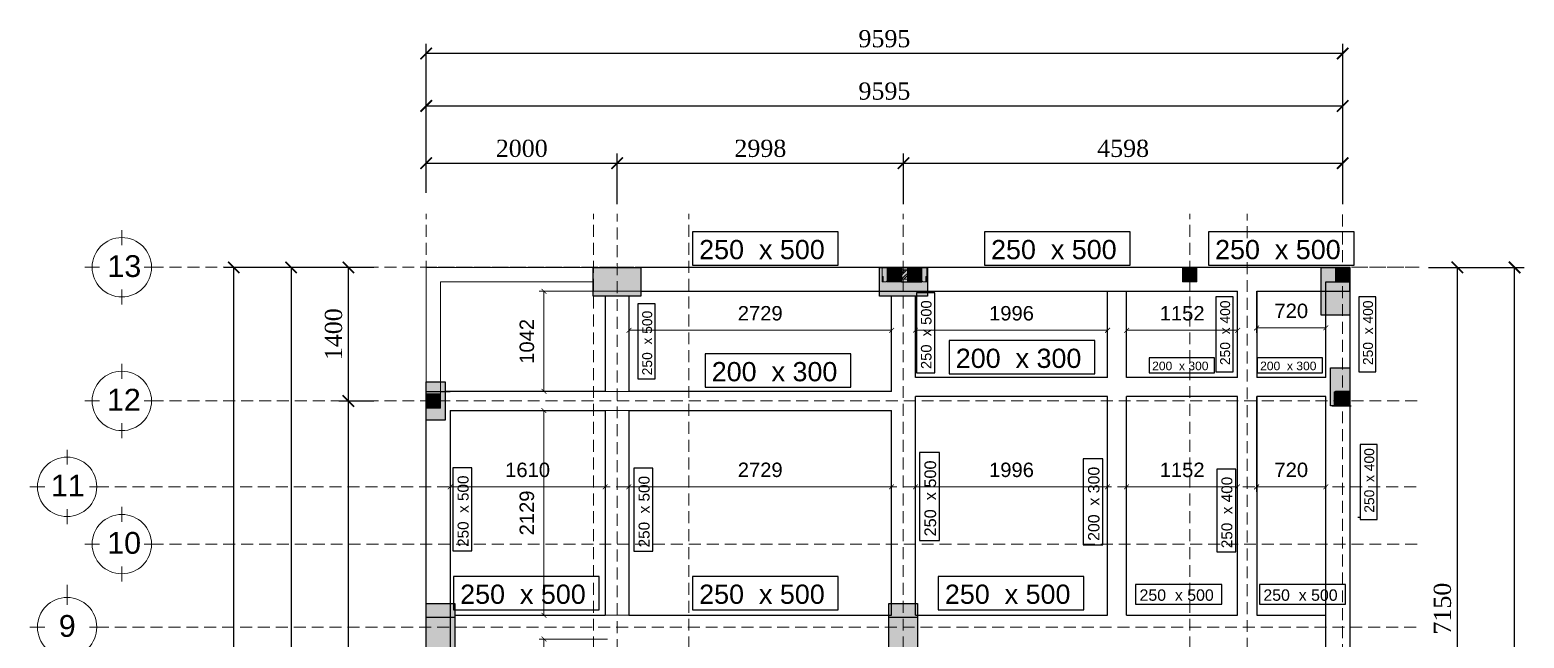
# Model space of a CAD drawing. Header units: millimetres. Extents: x 22 to 15548, y 16 to 26931.
# Drawn here: x 22 to 15548, y 20582 to 26907 of the extents above; entities that cross this region are included whole.
import ezdxf

# ---------------------------------------------------------------- set-up
doc = ezdxf.new("R2010")
doc.units = ezdxf.units.MM
doc.header["$MEASUREMENT"] = 0
doc.linetypes.add('HIDDEN2', pattern=[0.1875, 0.125, -0.0625])
doc.linetypes.add('SLD-Solid', pattern=[0])
for name, color, linetype, lineweight in [('09-Arsiran', 8, 'Continuous', 5), ('28-Arsiran', 252, 'Continuous', 5), ('8', 8, 'Continuous', 5), ('AS', 8, 'HIDDEN2', 5), ('DIM', 1, 'Continuous', 5), ('DINDING', 1, 'Continuous', 20), ('DOOR OPENING', 4, 'SLD-Solid', 5), ('HATCH', 8, 'Continuous', 5), ('KOL', 5, 'Continuous', 18)]:
    doc.layers.add(name, color=color, linetype=linetype, lineweight=lineweight)
doc.layers.add('Balok', color=6, linetype='Continuous')
doc.layers.add('WALL', color=255, linetype='Continuous')
doc.styles.get("Standard").update_dxf_attribs({"font": 'arial.ttf'})
doc.styles.add('style2', font='times.ttf', dxfattribs={"height": 0.18})
doc.dimstyles.new('DIM100', dxfattribs={"dimscale": 0, "dimtxt": 150, "dimasz": 50, "dimexe": 50, "dimexo": 0, "dimgap": 100, "dimtad": 1, "dimtoh": 1, "dimdec": 0, "dimdsep": 46, "dimtxsty": 'Standard', "dimblk": 'ARCHTICK', "dimcen": 1, "dimclrd": 1, "dimclre": 1, "dimadec": 0, "dimazin": 0, "dimtfac": 250, "dimtdec": 0, "dimtix": 1, "dimtmove": 0, "dimatfit": 3, "dimldrblk": 'DOT', "dimfxl": 150, "dimtolj": 1, "dimtzin": 0, "dimlwd": 5, "dimlwe": 5, "dimarcsym": 0})
doc.dimstyles.new('ISO-25', dxfattribs={"dimtxt": 0.18, "dimasz": 0.12, "dimexe": 0.1, "dimexo": 0.1, "dimgap": 0.0625, "dimtad": 1, "dimtoh": 1, "dimdec": 0, "dimlfac": 1000, "dimtxsty": 'style2', "dimblk": 'ARCHTICK', "dimcen": 0.15, "dimclrd": 1, "dimclre": 1, "dimclrt": 4, "dimadec": 0, "dimazin": 0, "dimtfac": 1, "dimtdec": 0, "dimtmove": 0, "dimatfit": 3, "dimldrblk": 'OBLIQUE', "dimfxl": 1, "dimarcsym": 0})
pattern_1 = [(0, (0, 0), (0, 6.985), [5.08, -1.905]), (90, (0, 0), (-6.985, 4e-16), [5.08, -1.905])]

# ---------------------------------------------------------------- blocks, each defined once
blk = doc.blocks.new('KOLOM PRAKTIS')
at = {"layer": 'HATCH'}
h = blk.add_hatch(color=256, dxfattribs=at)
h.dxf.hatch_style = 1
h.paths.add_polyline_path([(-75, 75), (-75, -75), (75, -75), (75, 75)])
at = {"layer": 'KOL'}
blk.add_lwpolyline([(-75, -75), (75, -75), (75, 75), (-75, 75)], close=True, dxfattribs=at)
blk = doc.blocks.new('KSK 3A')
at = {"layer": 'DOOR OPENING', "linetype": 'Continuous'}
blk.add_line((0, 0), (0, 150), dxfattribs=at)
blk.add_lwpolyline([(50, 95), (40, 95), (40, 150), (5, 150), (5, 145), (0, 145), (0, 5), (5, 5), (5, 0), (50, 0)], close=True, dxfattribs=at)
blk = doc.blocks.new('_ArchTick')
at = {"color": 0, "linetype": 'ByBlock', "const_width": 0.15}
blk.add_lwpolyline([(-0.5, -0.5), (0.5, 0.5)], dxfattribs=at)
blk = doc.blocks.new('*D14')
at = {"layer": 'Defpoints', "color": 0, "transparency": 16777216}
for p in [(294.369, 168.872), (294.369, 161.722), (294.769, 161.722)]:
    blk.add_point(p, dxfattribs=at)
at = {"layer": 'DIM', "color": 1, "lineweight": -2, "transparency": 16777216}
for p, q in [((294.469, 168.872), (294.869, 168.872)), ((294.769, 168.872), (294.769, 161.722)), ((294.469, 161.722), (294.869, 161.722))]:
    blk.add_line(p, q, dxfattribs=at)
at = {"layer": 'DIM', "color": 1, "lineweight": -2, "transparency": 16777216, "xscale": 0.12, "yscale": 0.12, "zscale": 0.12}
for p, rotation in [((294.769, 168.872), 90), ((294.769, 161.722), 270)]:
    blk.add_blockref('_ArchTick', p, dxfattribs=dict(at, rotation=rotation))
at = {"layer": 'DIM', "color": 4, "transparency": 16777216, "insert": (294.614, 165.297), "char_height": 0.18, "attachment_point": 5, "rotation": 90, "style": 'style2'}
blk.add_mtext('7150', dxfattribs=at)
blk = doc.blocks.new('_Oblique')
at = {"color": 0, "linetype": 'ByBlock', "lineweight": -2}
blk.add_line((-0.5, -0.5), (0.5, 0.5), dxfattribs=at)
blk = doc.blocks.new('*D25')
at = {"layer": 'Defpoints', "color": 0, "transparency": 16777216}
for p in [(294.769, 168.872), (295.369, 168.872), (294.769, 151.072)]:
    blk.add_point(p, dxfattribs=at)
at = {"layer": 'DIM', "color": 1, "lineweight": -2, "transparency": 16777216}
for p, q in [((294.869, 168.872), (295.469, 168.872)), ((295.369, 151.072), (295.369, 168.872)), ((294.869, 151.072), (295.469, 151.072))]:
    blk.add_line(p, q, dxfattribs=at)
at = {"layer": 'DIM', "color": 1, "lineweight": -2, "transparency": 16777216, "xscale": 0.12, "yscale": 0.12, "zscale": 0.12}
for p, rotation in [((295.369, 168.872), 90), ((295.369, 151.072), 270)]:
    blk.add_blockref('_ArchTick', p, dxfattribs=dict(at, rotation=rotation))
at = {"layer": 'DIM', "color": 4, "transparency": 16777216, "insert": (295.214, 159.972), "char_height": 0.18, "attachment_point": 5, "rotation": 90, "style": 'style2'}
blk.add_mtext('17800', dxfattribs=at)
blk = doc.blocks.new('*D30')
at = {"layer": 'Defpoints', "color": 0, "transparency": 16777216}
for p in [(283.159, 167.472), (283.524, 167.472), (283.497, 161.722)]:
    blk.add_point(p, dxfattribs=at)
at = {"layer": 'DIM', "color": 1, "lineweight": -2, "transparency": 16777216}
for p, q in [((283.424, 167.472), (283.059, 167.472)), ((283.159, 161.722), (283.159, 167.472)), ((283.397, 161.722), (283.059, 161.722))]:
    blk.add_line(p, q, dxfattribs=at)
at = {"layer": 'DIM', "color": 1, "lineweight": -2, "transparency": 16777216, "xscale": 0.12, "yscale": 0.12, "zscale": 0.12}
for p, rotation in [((283.159, 167.472), 90), ((283.159, 161.722), 270)]:
    blk.add_blockref('_ArchTick', p, dxfattribs=dict(at, rotation=rotation))
at = {"layer": 'DIM', "color": 4, "transparency": 16777216, "insert": (283.004, 164.597), "char_height": 0.18, "attachment_point": 5, "rotation": 90, "style": 'style2'}
blk.add_mtext('5750', dxfattribs=at)
blk = doc.blocks.new('*D31')
at = {"layer": 'Defpoints', "color": 0, "transparency": 16777216}
for p in [(283.159, 168.872), (283.524, 168.872), (283.259, 167.472)]:
    blk.add_point(p, dxfattribs=at)
at = {"layer": 'DIM', "color": 1, "lineweight": -2, "transparency": 16777216}
for p, q in [((283.424, 168.872), (283.059, 168.872)), ((283.159, 167.472), (283.159, 168.872)), ((283.159, 167.472), (283.059, 167.472))]:
    blk.add_line(p, q, dxfattribs=at)
at = {"layer": 'DIM', "color": 1, "lineweight": -2, "transparency": 16777216, "xscale": 0.12, "yscale": 0.12, "zscale": 0.12}
for p, rotation in [((283.159, 168.872), 90), ((283.159, 167.472), 270)]:
    blk.add_blockref('_ArchTick', p, dxfattribs=dict(at, rotation=rotation))
at = {"layer": 'DIM', "color": 4, "transparency": 16777216, "insert": (283.004, 168.172), "char_height": 0.18, "attachment_point": 5, "rotation": 90, "style": 'style2'}
blk.add_mtext('1400', dxfattribs=at)
blk = doc.blocks.new('*D32')
at = {"layer": 'Defpoints', "color": 0, "transparency": 16777216}
for p in [(283.159, 168.872), (282.559, 155.722), (283.159, 155.722)]:
    blk.add_point(p, dxfattribs=at)
at = {"layer": 'DIM', "color": 1, "lineweight": -2, "transparency": 16777216}
for p, q in [((283.059, 168.872), (282.459, 168.872)), ((282.559, 168.872), (282.559, 155.722)), ((283.059, 155.722), (282.459, 155.722))]:
    blk.add_line(p, q, dxfattribs=at)
at = {"layer": 'DIM', "color": 1, "lineweight": -2, "transparency": 16777216, "xscale": 0.12, "yscale": 0.12, "zscale": 0.12}
for p, rotation in [((282.559, 168.872), 90), ((282.559, 155.722), 270)]:
    blk.add_blockref('_ArchTick', p, dxfattribs=dict(at, rotation=rotation))
at = {"layer": 'DIM', "color": 4, "transparency": 16777216, "insert": (282.404, 162.297), "char_height": 0.18, "attachment_point": 5, "rotation": 90, "style": 'style2'}
blk.add_mtext('13150', dxfattribs=at)
blk = doc.blocks.new('*D33')
at = {"layer": 'Defpoints', "color": 0, "transparency": 16777216}
for p in [(281.959, 168.872), (282.559, 168.872), (282.559, 151.072)]:
    blk.add_point(p, dxfattribs=at)
at = {"layer": 'DIM', "color": 1, "lineweight": -2, "transparency": 16777216}
for p, q in [((282.459, 168.872), (281.859, 168.872)), ((281.959, 151.072), (281.959, 168.872)), ((282.459, 151.072), (281.859, 151.072))]:
    blk.add_line(p, q, dxfattribs=at)
at = {"layer": 'DIM', "color": 1, "lineweight": -2, "transparency": 16777216, "xscale": 0.12, "yscale": 0.12, "zscale": 0.12}
for p, rotation in [((281.959, 168.872), 90), ((281.959, 151.072), 270)]:
    blk.add_blockref('_ArchTick', p, dxfattribs=dict(at, rotation=rotation))
at = {"layer": 'DIM', "color": 4, "transparency": 16777216, "insert": (281.804, 159.972), "char_height": 0.18, "attachment_point": 5, "rotation": 90, "style": 'style2'}
blk.add_mtext('17800', dxfattribs=at)
blk = doc.blocks.new('*D34')
at = {"layer": 'Defpoints', "color": 0, "transparency": 16777216}
for p in [(285.974, 169.964), (283.974, 169.553), (285.974, 169.434)]:
    blk.add_point(p, dxfattribs=at)
at = {"layer": 'DIM', "color": 1, "lineweight": -2, "transparency": 16777216}
for p, q in [((283.974, 169.653), (283.974, 170.064)), ((285.974, 169.534), (285.974, 170.064)), ((283.974, 169.964), (285.974, 169.964))]:
    blk.add_line(p, q, dxfattribs=at)
at = {"layer": 'DIM', "color": 1, "lineweight": -2, "transparency": 16777216, "xscale": 0.12, "yscale": 0.12, "zscale": 0.12, "rotation": 180}
blk.add_blockref('_ArchTick', (283.974, 169.964), dxfattribs=at)
at = {"layer": 'DIM', "color": 1, "lineweight": -2, "transparency": 16777216, "xscale": 0.12, "yscale": 0.12, "zscale": 0.12}
blk.add_blockref('_ArchTick', (285.974, 169.964), dxfattribs=at)
at = {"layer": 'DIM', "color": 4, "transparency": 16777216, "insert": (284.974, 170.118), "char_height": 0.18, "attachment_point": 5, "style": 'style2'}
blk.add_mtext('2000', dxfattribs=at)
blk = doc.blocks.new('*D35')
at = {"layer": 'Defpoints', "color": 0, "transparency": 16777216}
for p in [(288.971, 169.964), (285.974, 169.434), (288.971, 169.434)]:
    blk.add_point(p, dxfattribs=at)
at = {"layer": 'DIM', "color": 1, "lineweight": -2, "transparency": 16777216}
for p, q in [((285.974, 169.534), (285.974, 170.064)), ((288.971, 169.534), (288.971, 170.064)), ((285.974, 169.964), (288.971, 169.964))]:
    blk.add_line(p, q, dxfattribs=at)
at = {"layer": 'DIM', "color": 1, "lineweight": -2, "transparency": 16777216, "xscale": 0.12, "yscale": 0.12, "zscale": 0.12, "rotation": 180}
blk.add_blockref('_ArchTick', (285.974, 169.964), dxfattribs=at)
at = {"layer": 'DIM', "color": 1, "lineweight": -2, "transparency": 16777216, "xscale": 0.12, "yscale": 0.12, "zscale": 0.12}
blk.add_blockref('_ArchTick', (288.971, 169.964), dxfattribs=at)
at = {"layer": 'DIM', "color": 4, "transparency": 16777216, "insert": (287.472, 170.118), "char_height": 0.18, "attachment_point": 5, "style": 'style2'}
blk.add_mtext('2998', dxfattribs=at)
blk = doc.blocks.new('*D36')
at = {"layer": 'Defpoints', "color": 0, "transparency": 16777216}
for p in [(293.569, 169.964), (288.971, 169.434), (293.569, 169.434)]:
    blk.add_point(p, dxfattribs=at)
at = {"layer": 'DIM', "color": 1, "lineweight": -2, "transparency": 16777216}
for p, q in [((288.971, 169.534), (288.971, 170.064)), ((293.569, 169.534), (293.569, 170.064)), ((288.971, 169.964), (293.569, 169.964))]:
    blk.add_line(p, q, dxfattribs=at)
at = {"layer": 'DIM', "color": 1, "lineweight": -2, "transparency": 16777216, "xscale": 0.12, "yscale": 0.12, "zscale": 0.12, "rotation": 180}
blk.add_blockref('_ArchTick', (288.971, 169.964), dxfattribs=at)
at = {"layer": 'DIM', "color": 1, "lineweight": -2, "transparency": 16777216, "xscale": 0.12, "yscale": 0.12, "zscale": 0.12}
blk.add_blockref('_ArchTick', (293.569, 169.964), dxfattribs=at)
at = {"layer": 'DIM', "color": 4, "transparency": 16777216, "insert": (291.27, 170.118), "char_height": 0.18, "attachment_point": 5, "style": 'style2'}
blk.add_mtext('4598', dxfattribs=at)
blk = doc.blocks.new('*D37')
at = {"layer": 'Defpoints', "color": 0, "transparency": 16777216}
for p in [(293.569, 170.564), (283.974, 169.964), (293.569, 169.964)]:
    blk.add_point(p, dxfattribs=at)
at = {"layer": 'DIM', "color": 1, "lineweight": -2, "transparency": 16777216}
for p, q in [((283.974, 170.064), (283.974, 170.664)), ((283.974, 170.564), (293.569, 170.564)), ((293.569, 170.064), (293.569, 170.664))]:
    blk.add_line(p, q, dxfattribs=at)
at = {"layer": 'DIM', "color": 1, "lineweight": -2, "transparency": 16777216, "xscale": 0.12, "yscale": 0.12, "zscale": 0.12, "rotation": 180}
blk.add_blockref('_ArchTick', (283.974, 170.564), dxfattribs=at)
at = {"layer": 'DIM', "color": 1, "lineweight": -2, "transparency": 16777216, "xscale": 0.12, "yscale": 0.12, "zscale": 0.12}
blk.add_blockref('_ArchTick', (293.569, 170.564), dxfattribs=at)
at = {"layer": 'DIM', "color": 4, "transparency": 16777216, "insert": (288.771, 170.718), "char_height": 0.18, "attachment_point": 5, "style": 'style2'}
blk.add_mtext('9595', dxfattribs=at)
blk = doc.blocks.new('*D38')
at = {"layer": 'Defpoints', "color": 0, "transparency": 16777216}
for p in [(283.974, 171.113), (283.974, 170.564), (293.569, 170.564)]:
    blk.add_point(p, dxfattribs=at)
at = {"layer": 'DIM', "color": 1, "lineweight": -2, "transparency": 16777216}
for p, q in [((283.974, 170.664), (283.974, 171.213)), ((293.569, 170.664), (293.569, 171.213)), ((293.569, 171.113), (283.974, 171.113))]:
    blk.add_line(p, q, dxfattribs=at)
at = {"layer": 'DIM', "color": 1, "lineweight": -2, "transparency": 16777216, "xscale": 0.12, "yscale": 0.12, "zscale": 0.12, "rotation": 180}
blk.add_blockref('_ArchTick', (283.974, 171.113), dxfattribs=at)
at = {"layer": 'DIM', "color": 1, "lineweight": -2, "transparency": 16777216, "xscale": 0.12, "yscale": 0.12, "zscale": 0.12}
blk.add_blockref('_ArchTick', (293.569, 171.113), dxfattribs=at)
at = {"layer": 'DIM', "color": 4, "transparency": 16777216, "insert": (288.771, 171.267), "char_height": 0.18, "attachment_point": 5, "style": 'style2'}
blk.add_mtext('9595', dxfattribs=at)
blk = doc.blocks.new('as2')
at = {"layer": '09-Arsiran'}
for p, q in [((242.633, 163.367), (242.633, 163.211)), ((242.244, 162.978), (242.4, 162.978)), ((242.867, 162.978), (243.022, 162.978)), ((242.633, 162.744), (242.633, 162.588)), ((242.633, 161.967), (242.633, 161.811)), ((242.244, 161.578), (242.4, 161.578)), ((242.867, 161.578), (243.022, 161.578)), ((242.633, 161.344), (242.633, 161.188)), ((242.06, 161.067), (242.06, 160.911)), ((241.67, 160.678), (241.826, 160.678)), ((242.293, 160.678), (242.449, 160.678)), ((242.06, 160.444), (242.06, 160.288)), ((242.633, 160.467), (242.633, 160.311)), ((242.244, 160.078), (242.4, 160.078)), ((242.867, 160.078), (243.022, 160.078)), ((242.633, 159.844), (242.633, 159.688)), ((242.06, 159.651), (242.06, 159.496)), ((242.06, 159.597), (242.06, 159.441)), ((241.67, 159.208), (241.826, 159.208)), ((242.293, 159.208), (242.449, 159.208))]:
    blk.add_line(p, q, dxfattribs=at)
for centre in [(242.633, 162.978), (242.633, 161.578), (242.06, 160.678), (242.633, 160.078), (242.06, 159.208)]:
    blk.add_circle(centre, 0.311, dxfattribs=at)
at = {"layer": 'AS'}
for p, q in [((245.82, 142.109), (245.82, 163.539)), ((247.57, 142.109), (247.57, 163.539)), ((247.82, 142.271), (247.82, 163.539)), ((248.57, 142.109), (248.57, 163.539)), ((250.815, 142.109), (250.815, 163.539)), ((253.815, 142.109), (253.815, 163.539)), ((254.415, 141.72), (254.415, 163.539)), ((255.415, 142.031), (255.415, 163.539)), ((242.945, 162.978), (256.215, 162.978)), ((245.805, 162.978), (256.215, 162.978)), ((242.945, 161.578), (256.215, 161.578)), ((242.371, 160.678), (256.215, 160.678)), ((242.945, 160.078), (256.215, 160.078)), ((242.371, 159.208), (256.215, 159.208))]:
    blk.add_line(p, q, dxfattribs=at)
at = {"layer": '09-Arsiran', "color": 2, "attachment_point": 1}
for s, insert, char_height in [('13', (242.482, 163.105), 0.2281), ('12', (242.477, 161.705), 0.2281), ('11', (241.89, 160.805), 0.2281), ('10', (242.48, 160.205), 0.2281), ('9', (241.973, 159.335), 0.228)]:
    blk.add_mtext_dynamic_manual_height_columns(s, width=0.05426, gutter_width=1.14, heights=[0], dxfattribs=dict(at, insert=insert, char_height=char_height))
blk = doc.blocks.new('k4')
at = {"true_color": 0x636466}
h = blk.add_hatch(dxfattribs=at)
h.set_pattern_fill('ANGLE', color=251)
h.set_pattern_definition(pattern_1)
h.paths.add_polyline_path([(210.558, -20.392), (210.358, -20.392), (210.358, -20.792), (210.558, -20.792)])
h = blk.add_hatch(color=251, dxfattribs=at)
h.dxf.hatch_style = 1
h.paths.add_polyline_path([(210.558, -20.594), (210.358, -20.594), (210.358, -20.792), (210.558, -20.792)])
h.paths.add_polyline_path([(210.558, -20.392), (210.358, -20.392), (210.358, -20.594), (210.558, -20.594)])
for p, q in [((210.358, -20.392), (210.558, -20.392)), ((210.558, -20.392), (210.558, -20.792)), ((210.558, -20.792), (210.358, -20.792))]:
    blk.add_line(p, q)
blk.add_lwpolyline([(210.358, -20.392), (210.558, -20.392), (210.558, -20.792), (210.358, -20.792)], close=True)
blk = doc.blocks.new('kolom1')
at = {"true_color": 0x636466}
h = blk.add_hatch(dxfattribs=at)
h.set_pattern_fill('ANGLE', color=251)
h.set_pattern_definition(pattern_1)
h.paths.add_polyline_path([(201.312, -20.514), (201.612, -20.514), (201.612, -20.014), (201.312, -20.014)])
h = blk.add_hatch(color=251, dxfattribs=at)
h.dxf.hatch_style = 1
h.paths.add_polyline_path([(201.612, -20.014), (201.312, -20.014), (201.312, -20.514), (201.612, -20.514)])
blk.add_lwpolyline([(201.612, -20.014), (201.612, -20.514), (201.312, -20.514), (201.312, -20.014)], close=True)
blk = doc.blocks.new('KL3')
at = {"true_color": 0x636466}
h = blk.add_hatch(color=251, dxfattribs=at)
h.dxf.hatch_style = 1
h.paths.add_polyline_path([(349.253, -321.782), (349.103, -321.782), (349.103, -322.082), (349.253, -322.082)])
at = {"color": 244, "lineweight": -2, "true_color": 0x991b1e}
blk.add_line((357.173, -307.682), (357.173, -307.682), dxfattribs=at)
blk.add_lwpolyline([(349.103, -321.782), (349.253, -321.782), (349.253, -322.082), (349.103, -322.082)], close=True)
for p, rotation in [((371.364, -105.971), 270), ((374.364, -105.971), 270), ((374.364, -112.971), 270), ((555.574, -336.896), 180), ((374.364, -118.896), 270), ((377.361, -118.896), 270)]:
    blk.add_blockref('kolom1', p, dxfattribs=dict(rotation=rotation))
for name, p in [('kolom1', (157.161, -287.269)), ('k4', (148.214, -287.942)), ('k4', (138.744, -288.09)), ('kolom1', (147.791, -290.789)), ('kolom1', (152.636, -290.789)), ('k4', (148.214, -292.662)), ('kolom1', (147.791, -294.169)), ('kolom1', (157.161, -294.169)), ('kolom1', (155.636, -296.369)), ('kolom1', (147.791, -300.169))]:
    blk.add_blockref(name, p)
blk = doc.blocks.new('*D58')
at = {"color": 1, "lineweight": 5, "transparency": 16777216}
for p, q in [((9224, 24140), (9224, 23733)), ((11220, 24189), (11220, 23733)), ((9224, 23783), (11220, 23783))]:
    blk.add_line(p, q, dxfattribs=at)
at = {"layer": 'Defpoints', "color": 0, "transparency": 16777216}
for p in [(9224, 24140), (11220, 24189), (11220, 23783)]:
    blk.add_point(p, dxfattribs=at)
at = {"color": 1, "lineweight": 5, "transparency": 16777216, "xscale": 50, "yscale": 50, "zscale": 50, "rotation": 180}
blk.add_blockref('_ArchTick', (9224, 23783), dxfattribs=at)
at = {"color": 1, "lineweight": 5, "transparency": 16777216, "xscale": 50, "yscale": 50, "zscale": 50}
blk.add_blockref('_ArchTick', (11220, 23783), dxfattribs=at)
at = {"color": 0, "transparency": 16777216, "insert": (10222, 23959), "char_height": 150, "attachment_point": 5}
blk.add_mtext('\\A1;1996', dxfattribs=at)
blk = doc.blocks.new('_DOT')
at = {"color": 0, "linetype": 'ByBlock'}
blk.add_line((-0.5, 0), (-1, 0), dxfattribs=at)
at = {"color": 0, "linetype": 'ByBlock', "const_width": 0.5}
blk.add_lwpolyline([(-0.25, 0, 1), (0.25, 0, 1)], format="xyb", close=True, dxfattribs=at)
blk = doc.blocks.new('*D59')
at = {"color": 1, "lineweight": 5, "transparency": 16777216}
for p, q in [((11418, 24189), (11418, 23733)), ((12571, 24189), (12571, 23733)), ((11418, 23783), (12571, 23783))]:
    blk.add_line(p, q, dxfattribs=at)
at = {"layer": 'Defpoints', "color": 0, "transparency": 16777216}
for p in [(11418, 24189), (12571, 24189), (12571, 23783)]:
    blk.add_point(p, dxfattribs=at)
at = {"color": 1, "lineweight": 5, "transparency": 16777216, "xscale": 50, "yscale": 50, "zscale": 50, "rotation": 180}
blk.add_blockref('_ArchTick', (11418, 23783), dxfattribs=at)
at = {"color": 1, "lineweight": 5, "transparency": 16777216, "xscale": 50, "yscale": 50, "zscale": 50}
blk.add_blockref('_ArchTick', (12571, 23783), dxfattribs=at)
at = {"color": 0, "transparency": 16777216, "insert": (11995, 23959), "char_height": 150, "attachment_point": 5}
blk.add_mtext('\\A1;1152', dxfattribs=at)
blk = doc.blocks.new('*D60')
at = {"color": 1, "lineweight": 5, "transparency": 16777216}
for p, q in [((12769, 24189), (12769, 23758)), ((13489, 23941), (13489, 23758)), ((12769, 23808), (13489, 23808))]:
    blk.add_line(p, q, dxfattribs=at)
at = {"layer": 'Defpoints', "color": 0, "transparency": 16777216}
for p in [(12769, 24189), (13489, 23941), (13489, 23808)]:
    blk.add_point(p, dxfattribs=at)
at = {"color": 1, "lineweight": 5, "transparency": 16777216, "xscale": 50, "yscale": 50, "zscale": 50, "rotation": 180}
blk.add_blockref('_ArchTick', (12769, 23808), dxfattribs=at)
at = {"color": 1, "lineweight": 5, "transparency": 16777216, "xscale": 50, "yscale": 50, "zscale": 50}
blk.add_blockref('_ArchTick', (13489, 23808), dxfattribs=at)
at = {"color": 0, "transparency": 16777216, "insert": (13129, 23984), "char_height": 150, "attachment_point": 5}
blk.add_mtext('\\A1;720', dxfattribs=at)
blk = doc.blocks.new('*D61')
at = {"color": 1, "lineweight": 5, "transparency": 16777216}
for p, q in [((6247, 24140), (6247, 23733)), ((8976, 24140), (8976, 23733)), ((6247, 23783), (8976, 23783))]:
    blk.add_line(p, q, dxfattribs=at)
at = {"layer": 'Defpoints', "color": 0, "transparency": 16777216}
for p in [(6247, 24140), (8976, 24140), (8976, 23783)]:
    blk.add_point(p, dxfattribs=at)
at = {"color": 1, "lineweight": 5, "transparency": 16777216, "xscale": 50, "yscale": 50, "zscale": 50, "rotation": 180}
blk.add_blockref('_ArchTick', (6247, 23783), dxfattribs=at)
at = {"color": 1, "lineweight": 5, "transparency": 16777216, "xscale": 50, "yscale": 50, "zscale": 50}
blk.add_blockref('_ArchTick', (8976, 23783), dxfattribs=at)
at = {"color": 0, "transparency": 16777216, "insert": (7611, 23959), "char_height": 150, "attachment_point": 5}
blk.add_mtext('\\A1;2729', dxfattribs=at)
blk = doc.blocks.new('*D62')
at = {"color": 1, "lineweight": 5, "transparency": 16777216}
for p, q in [((4388, 22949), (4388, 22105)), ((5999, 22949), (5999, 22105)), ((4388, 22155), (5999, 22155))]:
    blk.add_line(p, q, dxfattribs=at)
at = {"layer": 'Defpoints', "color": 0, "transparency": 16777216}
for p in [(4388, 22949), (5999, 22949), (5999, 22155)]:
    blk.add_point(p, dxfattribs=at)
at = {"color": 1, "lineweight": 5, "transparency": 16777216, "xscale": 50, "yscale": 50, "zscale": 50, "rotation": 180}
blk.add_blockref('_ArchTick', (4388, 22155), dxfattribs=at)
at = {"color": 1, "lineweight": 5, "transparency": 16777216, "xscale": 50, "yscale": 50, "zscale": 50}
blk.add_blockref('_ArchTick', (5999, 22155), dxfattribs=at)
at = {"color": 0, "transparency": 16777216, "insert": (5194, 22331), "char_height": 150, "attachment_point": 5}
blk.add_mtext('\\A1;1610', dxfattribs=at)
blk = doc.blocks.new('*D63')
at = {"color": 1, "lineweight": 5, "transparency": 16777216}
for p, q in [((6247, 22949), (6247, 22105)), ((8976, 22949), (8976, 22105)), ((6247, 22155), (8976, 22155))]:
    blk.add_line(p, q, dxfattribs=at)
at = {"layer": 'Defpoints', "color": 0, "transparency": 16777216}
for p in [(6247, 22949), (8976, 22949), (8976, 22155)]:
    blk.add_point(p, dxfattribs=at)
at = {"color": 1, "lineweight": 5, "transparency": 16777216, "xscale": 50, "yscale": 50, "zscale": 50, "rotation": 180}
blk.add_blockref('_ArchTick', (6247, 22155), dxfattribs=at)
at = {"color": 1, "lineweight": 5, "transparency": 16777216, "xscale": 50, "yscale": 50, "zscale": 50}
blk.add_blockref('_ArchTick', (8976, 22155), dxfattribs=at)
at = {"color": 0, "transparency": 16777216, "insert": (7611, 22331), "char_height": 150, "attachment_point": 5}
blk.add_mtext('\\A1;2729', dxfattribs=at)
blk = doc.blocks.new('*D64')
at = {"color": 1, "lineweight": 5, "transparency": 16777216}
for p, q in [((9224, 23095), (9224, 22105)), ((11220, 23095), (11220, 22105)), ((9224, 22155), (11220, 22155))]:
    blk.add_line(p, q, dxfattribs=at)
at = {"layer": 'Defpoints', "color": 0, "transparency": 16777216}
for p in [(9224, 23095), (11220, 23095), (11220, 22155)]:
    blk.add_point(p, dxfattribs=at)
at = {"color": 1, "lineweight": 5, "transparency": 16777216, "xscale": 50, "yscale": 50, "zscale": 50, "rotation": 180}
blk.add_blockref('_ArchTick', (9224, 22155), dxfattribs=at)
at = {"color": 1, "lineweight": 5, "transparency": 16777216, "xscale": 50, "yscale": 50, "zscale": 50}
blk.add_blockref('_ArchTick', (11220, 22155), dxfattribs=at)
at = {"color": 0, "transparency": 16777216, "insert": (10222, 22331), "char_height": 150, "attachment_point": 5}
blk.add_mtext('\\A1;1996', dxfattribs=at)
blk = doc.blocks.new('*D65')
at = {"color": 1, "lineweight": 5, "transparency": 16777216}
for p, q in [((11418, 23095), (11418, 22105)), ((12571, 23095), (12571, 22105)), ((11418, 22155), (12571, 22155))]:
    blk.add_line(p, q, dxfattribs=at)
at = {"layer": 'Defpoints', "color": 0, "transparency": 16777216}
for p in [(11418, 23095), (12571, 23095), (12571, 22155)]:
    blk.add_point(p, dxfattribs=at)
at = {"color": 1, "lineweight": 5, "transparency": 16777216, "xscale": 50, "yscale": 50, "zscale": 50, "rotation": 180}
blk.add_blockref('_ArchTick', (11418, 22155), dxfattribs=at)
at = {"color": 1, "lineweight": 5, "transparency": 16777216, "xscale": 50, "yscale": 50, "zscale": 50}
blk.add_blockref('_ArchTick', (12571, 22155), dxfattribs=at)
at = {"color": 0, "transparency": 16777216, "insert": (11995, 22331), "char_height": 150, "attachment_point": 5}
blk.add_mtext('\\A1;1152', dxfattribs=at)
blk = doc.blocks.new('*D66')
at = {"color": 1, "lineweight": 5, "transparency": 16777216}
for p, q in [((12769, 23095), (12769, 22105)), ((13489, 23095), (13489, 22105)), ((12769, 22155), (13489, 22155))]:
    blk.add_line(p, q, dxfattribs=at)
at = {"layer": 'Defpoints', "color": 0, "transparency": 16777216}
for p in [(12769, 23095), (13489, 23095), (13489, 22155)]:
    blk.add_point(p, dxfattribs=at)
at = {"color": 1, "lineweight": 5, "transparency": 16777216, "xscale": 50, "yscale": 50, "zscale": 50, "rotation": 180}
blk.add_blockref('_ArchTick', (12769, 22155), dxfattribs=at)
at = {"color": 1, "lineweight": 5, "transparency": 16777216, "xscale": 50, "yscale": 50, "zscale": 50}
blk.add_blockref('_ArchTick', (13489, 22155), dxfattribs=at)
at = {"color": 0, "transparency": 16777216, "insert": (13129, 22331), "char_height": 150, "attachment_point": 5}
blk.add_mtext('\\A1;720', dxfattribs=at)
blk = doc.blocks.new('*D67')
at = {"color": 1, "lineweight": 5, "transparency": 16777216}
for p, q in [((6371, 24189), (5314, 24189)), ((5364, 24189), (5364, 23147)), ((6371, 23147), (5314, 23147))]:
    blk.add_line(p, q, dxfattribs=at)
at = {"layer": 'Defpoints', "color": 0, "transparency": 16777216}
for p in [(6371, 24189), (5364, 23147), (6371, 23147)]:
    blk.add_point(p, dxfattribs=at)
at = {"color": 1, "lineweight": 5, "transparency": 16777216, "xscale": 50, "yscale": 50, "zscale": 50}
for p, rotation in [((5364, 24189), 90), ((5364, 23147), 270)]:
    blk.add_blockref('_ArchTick', p, dxfattribs=dict(at, rotation=rotation))
at = {"color": 0, "transparency": 16777216, "insert": (5187, 23668), "char_height": 150, "attachment_point": 5, "rotation": 90}
blk.add_mtext('\\A1;1042', dxfattribs=at)
blk = doc.blocks.new('*D68')
at = {"color": 1, "lineweight": 5, "transparency": 16777216}
for p, q in [((6247, 22949), (5314, 22949)), ((5364, 22949), (5364, 20820)), ((6247, 20820), (5314, 20820))]:
    blk.add_line(p, q, dxfattribs=at)
at = {"layer": 'Defpoints', "color": 0, "transparency": 16777216}
for p in [(6247, 22949), (5364, 20820), (6247, 20820)]:
    blk.add_point(p, dxfattribs=at)
at = {"color": 1, "lineweight": 5, "transparency": 16777216, "xscale": 50, "yscale": 50, "zscale": 50}
for p, rotation in [((5364, 22949), 90), ((5364, 20820), 270)]:
    blk.add_blockref('_ArchTick', p, dxfattribs=dict(at, rotation=rotation))
at = {"color": 0, "transparency": 16777216, "insert": (5187, 21884), "char_height": 150, "attachment_point": 5, "rotation": 90}
blk.add_mtext('\\A1;2129', dxfattribs=at)
blk = doc.blocks.new('*D69')
at = {"color": 1, "lineweight": 5, "transparency": 16777216}
for p, q in [((6023, 20572), (5314, 20572)), ((5364, 20572), (5364, 17466)), ((6023, 17466), (5314, 17466))]:
    blk.add_line(p, q, dxfattribs=at)
at = {"layer": 'Defpoints', "color": 0, "transparency": 16777216}
for p in [(6023, 20572), (5364, 17466), (6023, 17466)]:
    blk.add_point(p, dxfattribs=at)
at = {"color": 1, "lineweight": 5, "transparency": 16777216, "xscale": 50, "yscale": 50, "zscale": 50}
for p, rotation in [((5364, 20572), 90), ((5364, 17466), 270)]:
    blk.add_blockref('_ArchTick', p, dxfattribs=dict(at, rotation=rotation))
at = {"color": 0, "transparency": 16777216, "insert": (5187, 19019), "char_height": 150, "attachment_point": 5, "rotation": 90}
blk.add_mtext('\\A1;3106', dxfattribs=at)
blk = doc.blocks.new('fim4')
at = {"layer": 'DIM'}
for base, p1, p2, picture, middle in [((283.9735, 171.1129), (293.5685, 170.5635), (283.9735, 170.5635), '*D38', (288.771, 171.2672)), ((293.5685, 170.5635), (283.9735, 169.9635), (293.5685, 169.9635), '*D37', (288.771, 170.7178)), ((285.9735, 169.9635), (283.9735, 169.5529), (285.9735, 169.4339), '*D34', (284.9735, 170.1176)), ((288.971015, 169.963506), (285.973513, 169.433888), (288.971015, 169.433888), '*D35', (287.472264, 170.117823)), ((293.56852, 169.96351), (288.97101, 169.43389), (293.56852, 169.43389), '*D36', (291.26977, 170.11782))]:
    dim = blk.add_linear_dim(base=base, p1=p1, p2=p2, dimstyle='ISO-25', dxfattribs=at)
    dim.commit()
    dim.dimension.update_dxf_attribs({"geometry": picture, "text_midpoint": middle})
for base, p1, p2, picture, middle in [((281.9585, 168.8724), (282.5585, 151.0724), (282.5585, 168.8724), '*D33', (281.8042, 159.9724)), ((282.5585, 155.7224), (283.1585, 168.8724), (283.1585, 155.7224), '*D32', (282.4045, 162.2974)), ((283.1585, 168.8724), (283.2585, 167.4724), (283.5242, 168.8724), '*D31', (283.0045, 168.1724)), ((294.7687, 161.7224), (294.3685, 168.8724), (294.3685, 161.7224), '*D14', (294.6144, 165.2974)), ((295.3687, 168.8724), (294.7687, 151.0724), (294.7687, 168.8724), '*D25', (295.2144, 159.9724)), ((283.1585, 167.4724), (283.4971, 161.7224), (283.5242, 167.4724), '*D30', (283.0042, 164.5974))]:
    dim = blk.add_linear_dim(base=base, p1=p1, p2=p2, angle=90, dimstyle='ISO-25', dxfattribs=at)
    dim.commit()
    dim.dimension.update_dxf_attribs({"geometry": picture, "text_midpoint": middle})

msp = doc.modelspace()

# ---------------------------------------------------------------- hatches: boundary and pattern name
at = {"layer": '28-Arsiran'}
h = msp.add_hatch(dxfattribs=at)
h.set_pattern_fill('ANSI32', color=256, scale=4.962111)
h.set_pattern_definition([(45, (-307610.93, -137305.21), (-33.4207676, 33.4207676), []), (45, (-307588.65, -137305.21), (-33.4207676, 33.4207676), [])])
h.paths.add_polyline_path([(9290.9738, 24313.2292), (9290.9738, 24412.4714), (9077.6035, 24412.4714), (9077.6035, 24313.2292)])

# ---------------------------------------------------------------- linework, layer by layer
msp.add_line((13821.4435, 21840.8442), (13842.196, 21840.8442))
for points in [[(6907.3245, 24807.7688), (6907.3245, 24460.5712), (8421.27, 24460.5712), (8421.27, 24807.7688), (6907.3245, 24807.7688)], [(9940.3596, 24807.7688), (9940.3596, 24460.5712), (11454.3051, 24460.5712), (11454.3051, 24807.7688), (9940.3596, 24807.7688)], [(12268.1522, 24807.7688), (12268.1522, 24460.5712), (13782.0977, 24460.5712), (13782.0977, 24807.7688), (12268.1522, 24807.7688)], [(9234.3704, 23342.0966), (9424.3967, 23342.0966), (9424.3967, 24170.7011), (9234.3704, 24170.7011), (9234.3704, 23342.0966)], [(12346.0702, 23350.5493), (12524.7779, 23350.5493), (12524.7779, 24129.7994), (12346.0702, 24129.7994), (12346.0702, 23350.5493)], [(12570.929, 23293.5154), (12570.929, 24189.1763)], [(12769.4135, 24189.1763), (12769.4135, 23293.5154)], [(13830.5161, 23350.5493), (14009.2238, 23350.5493), (14009.2238, 24129.7994), (13830.5161, 24129.7994), (13830.5161, 23350.5493)], [(6340.6623, 23279.1843), (6519.3701, 23279.1843), (6519.3701, 24058.4344), (6340.6623, 24058.4344), (6340.6623, 23279.1843)], [(9573.6967, 23677.2127), (9573.6967, 23330.0151), (11087.6422, 23330.0151), (11087.6422, 23677.2127), (9573.6967, 23677.2127)], [(7038.086, 23538.5662), (7038.086, 23191.3687), (8552.0314, 23191.3687), (8552.0314, 23538.5662), (7038.086, 23538.5662)], [(11652.5379, 23495.4847), (11652.5379, 23339.8258), (12331.2843, 23339.8258), (12331.2843, 23495.4847), (11652.5379, 23495.4847)], [(12774.4206, 23495.4847), (12774.4206, 23339.8258), (13453.1669, 23339.8258), (13453.1669, 23495.4847), (12774.4206, 23495.4847)], [(12570.929, 20819.9031), (12570.929, 23095.031)], [(12769.4135, 23095.031), (12769.4135, 20819.9031)], [(9265.4235, 21597.9033), (9475.496, 21597.9033), (9475.496, 22513.9184), (9265.4235, 22513.9184), (9265.4235, 21597.9033)], [(13843.4804, 21815.215), (14022.1881, 21815.215), (14022.1881, 22594.4652), (13843.4804, 22594.4652), (13843.4804, 21815.215)], [(10966.9537, 21552.6643), (11171.9006, 21552.6643), (11171.9006, 22446.3293), (10966.9537, 22446.3293), (10966.9537, 21552.6643)], [(4418.1016, 21491.0641), (4615.6614, 21491.0641), (4615.6614, 22352.5184), (4418.1016, 22352.5184), (4418.1016, 21491.0641)], [(6298.7369, 21486.4266), (6496.2967, 21486.4266), (6496.2967, 22347.8809), (6298.7369, 22347.8809), (6298.7369, 21486.4266)], [(12353.9378, 21477.895), (12551.4977, 21477.895), (12551.4977, 22339.3493), (12353.9378, 22339.3493), (12353.9378, 21477.895)], [(4423.856, 21224.4266), (4423.856, 20877.2291), (5937.8015, 20877.2291), (5937.8015, 21224.4266), (4423.856, 21224.4266)], [(6907.3245, 21224.4266), (6907.3245, 20877.2291), (8421.27, 20877.2291), (8421.27, 21224.4266), (6907.3245, 21224.4266)], [(9460.4949, 21224.4266), (9460.4949, 20877.2291), (10974.4404, 20877.2291), (10974.4404, 21224.4266), (9460.4949, 21224.4266)], [(11511.2698, 21139.5592), (11511.2698, 20934.2691), (12406.4318, 20934.2691), (12406.4318, 21139.5592), (11511.2698, 21139.5592)], [(12798.1211, 21139.5592), (12798.1211, 20934.2691), (13693.2831, 20934.2691), (13693.2831, 21139.5592), (12798.1211, 21139.5592)]]:
    msp.add_lwpolyline(points)
at = {"layer": '8', "linetype": 'Continuous', "transparency": 33554687}
for p, q in [((4140.3016, 22983.3833), (4140.3016, 24437.2818)), ((4140.3016, 24437.2818), (5936.5875, 24437.2818)), ((4289.1649, 24288.4185), (5874.561, 24288.4185)), ((4289.1649, 22983.3833), (4289.1649, 24288.4185))]:
    msp.add_line(p, q, dxfattribs=at)
at = {"layer": '8'}
for p, q in [((9077.6035, 24412.4714), (9290.9738, 24412.4714)), ((9077.6035, 24313.2292), (9290.9738, 24313.2292))]:
    msp.add_line(p, q, dxfattribs=at)
at = {"layer": '8', "transparency": 33554508}
msp.add_line((13737.0253, 24437.2818), (12149.1499, 24437.2818), dxfattribs=at)
at = {"layer": 'Balok'}
for p, q in [((5998.6136, 24139.5552), (5998.6136, 23147.1331)), ((6246.7192, 24139.5552), (6246.7192, 23147.1331)), ((8975.88, 23147.133), (8975.88, 24139.5551)), ((9223.9855, 23293.5154), (9223.9855, 24139.5551)), ((11219.9945, 23293.5154), (11219.9945, 24189.1762)), ((11418.4789, 23293.5154), (11418.4789, 24189.1762)), ((11219.9945, 23293.5154), (9223.9855, 23293.5154)), ((12570.929, 23293.5154), (11418.4789, 23293.5154)), ((13488.9196, 23293.5154), (12769.4135, 23293.5154)), ((9223.9855, 20819.9031), (9223.9855, 23095.031)), ((11219.9945, 23095.031), (9223.9855, 23095.031)), ((11219.9945, 20819.9031), (11219.9945, 23095.031)), ((12570.929, 23095.031), (11418.4789, 23095.031)), ((11418.4789, 20819.9031), (11418.4789, 23095.031)), ((13488.9196, 23095.031), (12769.4135, 23095.031)), ((13553.4853, 22995.7889), (13751.9697, 22995.7889)), ((5998.6136, 22948.6487), (5998.6136, 20819.9031)), ((6246.7192, 22948.6486), (6246.7191, 20819.9031)), ((8975.88, 20819.9031), (8975.88, 22948.6486)), ((4438.0282, 20819.9031), (5998.6136, 20819.9031)), ((6246.7191, 20819.9031), (8975.88, 20819.9031)), ((9223.9855, 20819.9031), (11219.9945, 20819.9031)), ((11418.4789, 20819.9031), (12570.929, 20819.9031)), ((12769.4135, 20819.9031), (13488.9196, 20819.9031))]:
    msp.add_line(p, q, dxfattribs=at)
for points in [[(12769.4135, 24189.1763), (13737.0253, 24189.1763), (13737.0253, 24437.2818), (6370.772, 24437.2818)], [(13488.9197, 23293.5154), (13488.9196, 24288.4185), (13737.0251, 24288.4185), (13737.0256, 18708.525), (13538.6007, 18708.525)], [(6370.772, 24189.1763), (12570.929, 24189.1763)], [(4388.4671, 12007.1849), (4388.4671, 11446.4764), (4140.3616, 11446.4764), (4140.3616, 23147.1331), (4388.4671, 23147.1331)], [(5998.6136, 23147.133), (4338.846, 23147.1331)], [(8975.88, 23147.133), (6246.7192, 23147.133)], [(13488.92, 18708.525), (13488.9197, 23095.031)], [(4388.4671, 22948.6487), (4388.4671, 14464.0682)], [(4388.4671, 22948.6487), (5998.6136, 22948.6486)], [(6246.7192, 22948.6486), (8975.88, 22948.6486)]]:
    msp.add_lwpolyline(points, dxfattribs=at)
at = {"layer": 'DINDING'}
for p, q in [((9077.6035, 24437.2819), (9142.1107, 24437.2819)), ((9077.6035, 24288.4186), (9142.1107, 24288.4186))]:
    msp.add_line(p, q, dxfattribs=at)
at = {"layer": 'DOOR OPENING', "color": 8, "linetype": 'Continuous', "ltscale": 0.75, "transparency": 33554687}
for points in [[(8879.1191, 24288.4294), (8889.0433, 24288.4294), (8889.0433, 24338.0505), (8879.1191, 24338.0505)], [(9340.5947, 24288.4162), (9330.6705, 24288.4162), (9330.6705, 24338.0373), (9340.5947, 24338.0373)]]:
    msp.add_lwpolyline(points, close=True, dxfattribs=at)
at = {"layer": 'WALL'}
msp.add_lwpolyline([(9077.6035, 24288.4186), (9290.9738, 24288.4186), (9290.9738, 24437.2819), (9077.6035, 24437.2819)], close=True, dxfattribs=at)

# ---------------------------------------------------------------- block references
at = {"xscale": 992.4221073635367, "yscale": 992.4221073635367, "zscale": 992.4221073635367}
for name, p in [('fim4', (-277681.2907, -143155.4156)), ('KL3', (-342316.9034, 329390.9074))]:
    msp.add_blockref(name, p, dxfattribs=at)
at = {"layer": 'DINDING', "xscale": 992.4221073635367, "yscale": 992.4221073635367, "zscale": 992.4221073635367}
msp.add_blockref('as2', (-239816.6864, -137305.2082), dxfattribs=at)
at = {"layer": 'DOOR OPENING', "color": 8, "transparency": 33554687, "yscale": 0.9924221073635368, "zscale": 0.9924221073635368, "rotation": 180}
for p, xscale in [((8928.7402, 24437.2928), 0.9924221073635368), ((9290.9736, 24437.2796), -0.9924221073635368)]:
    msp.add_blockref('KSK 3A', p, dxfattribs=dict(at, xscale=xscale))
at = {"layer": 'WALL', "transparency": 33554687, "xscale": 0.9924221073635368, "yscale": 0.9924221073635368, "zscale": 0.9924221073635368}
for p in [(9003.1718, 24362.8503), (9216.5422, 24362.8503), (12074.7183, 24362.8502), (13662.5936, 24362.8501), (13662.6535, 23074.2729), (13662.6535, 23070.2205), (4214.7635, 23047.8909)]:
    msp.add_blockref('KOLOM PRAKTIS', p, dxfattribs=at)
at = {"layer": 'WALL', "transparency": 33554687, "xscale": -0.9924221073635368, "yscale": 0.9924221073635368, "zscale": 0.9924221073635368, "rotation": 180}
msp.add_blockref('KOLOM PRAKTIS', (13647.7692, 23070.2209), dxfattribs=at)

# ---------------------------------------------------------------- texts
at = {"attachment_point": 1}
for s, width, gutter_width, insert, char_height in [('250  x 500', 1573.380323, 8258.7697, (6976.6389, 24722.1553), 200), ('250  x 500', 1573.380323, 8258.7697, (10009.674, 24722.1553), 200), ('250  x 500', 1573.380323, 8258.7697, (12337.4666, 24722.1553), 200), ('200  x 300', 1573.380323, 8258.7697, (7107.4004, 23452.9528), 200), ('200  x 300', 1573.380323, 8258.7697, (9643.0111, 23591.5992), 200), ('200  x 300', 705.392765, 3702.6498, (11683.6136, 23457.1017), 89.66589), ('200  x 300', 705.392765, 3702.6498, (12805.4963, 23457.1017), 89.66589), ('250  x 500', 1573.380323, 8258.7697, (4493.1704, 21138.8132), 200), ('250  x 500', 1573.380323, 8258.7697, (6976.6389, 21138.8132), 200), ('250  x 500', 1573.380323, 8258.7697, (9529.8094, 21138.8132), 200), ('250  x 500', 930.30447, 4883.2252, (11552.2539, 21088.9379), 118.25551), ('250  x 500', 930.30447, 4883.2252, (12839.1052, 21088.9379), 118.25551)]:
    msp.add_mtext_dynamic_manual_height_columns(s, width=width, gutter_width=gutter_width, heights=[0], dxfattribs=dict(at, insert=insert, char_height=char_height))
at = {"attachment_point": 1, "rotation": 90}
for s, width, gutter_width, insert, char_height in [('250  x 500', 861.134024, 4520.1453, (9281.2279, 23380.0334), 109.46292), ('250  x 400', 809.842132, 4250.911, (12390.1367, 23421.2279), 102.94296), ('250  x 400', 809.842132, 4250.911, (13874.5826, 23421.2279), 102.94296), ('250  x 500', 809.842132, 4250.911, (6384.7289, 23314.8615), 102.94296), ('250  x 400', 809.842132, 4250.911, (13887.5469, 21885.8937), 102.94296), ('250  x 500', 951.976254, 4996.9817, (9317.2241, 21639.8421), 121.01032), ('250  x 500', 895.273508, 4699.3455, (4466.8167, 21530.5049), 113.80256), ('250  x 500', 895.273508, 4699.3455, (6347.452, 21525.8674), 113.80256), ('200  x 300', 928.748747, 4875.0591, (11017.4904, 21593.5798), 118.05776), ('250  x 400', 895.273508, 4699.3455, (12402.653, 21517.3358), 113.80256)]:
    msp.add_mtext_dynamic_manual_height_columns(s, width=width, gutter_width=gutter_width, heights=[0], dxfattribs=dict(at, insert=insert, char_height=char_height))

# ---------------------------------------------------------------- dimensions: what is measured, and where the dimension line sits
for base, p1, p2, picture, middle in [((5363.5592, 23147.133), (6370.772, 24189.1763), (6370.772, 23147.133), '*D67', (5186.9732, 23668.1547)), ((5363.5592, 20819.9031), (6246.7192, 22948.6493), (6246.7191, 20819.9031), '*D68', (5186.9732, 21884.2762)), ((5363.5592, 17465.5166), (6023.4241, 20571.7975), (6023.4241, 17465.5166), '*D69', (5186.922, 19018.6571))]:
    dim = msp.add_linear_dim(base=base, p1=p1, p2=p2, angle=90, dimstyle='DIM100', override={"dimscale": 1})
    dim.commit()
    dim.dimension.update_dxf_attribs({"geometry": picture, "text_midpoint": middle})
for base, p1, p2, picture, middle in [((8975.88, 23782.8463), (6246.7192, 24139.5552), (8975.88, 24139.5552), '*D61', (7611.2996, 23959.4322)), ((11219.9945, 23782.8463), (9223.9855, 24139.5551), (11219.9945, 24189.1762), '*D58', (10221.99, 23959.4322)), ((12570.929, 23782.8463), (11418.4789, 24189.1762), (12570.929, 24189.1763), '*D59', (11994.704, 23959.4322)), ((13488.9196, 23807.8463), (12769.4135, 24189.1763), (13488.9196, 23941.0708), '*D60', (13129.1665, 23984.4322)), ((11219.9945, 22154.711), (9223.9855, 23095.031), (11219.9945, 23095.031), '*D64', (10221.99, 22331.2969)), ((12570.929, 22154.711), (11418.4789, 23095.031), (12570.929, 23095.031), '*D65', (11994.704, 22331.2969)), ((13488.9196, 22154.711), (12769.4135, 23095.031), (13488.9196, 23095.031), '*D66', (13129.1665, 22331.2969)), ((5998.6136, 22154.711), (4388.4671, 22948.6487), (5998.6136, 22948.6486), '*D62', (5193.5404, 22331.2969)), ((8975.88, 22154.711), (6246.7192, 22948.6486), (8975.88, 22948.6486), '*D63', (7611.2996, 22331.2969))]:
    dim = msp.add_linear_dim(base=base, p1=p1, p2=p2, dimstyle='DIM100', override={"dimscale": 1})
    dim.commit()
    dim.dimension.update_dxf_attribs({"geometry": picture, "text_midpoint": middle})

doc.saveas('drawing.dxf')
